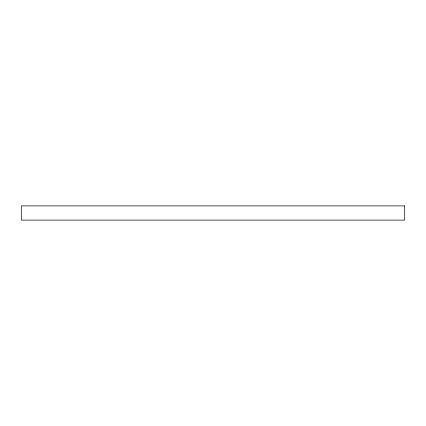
<?xml version="1.0" encoding="UTF-8"?>
<svg xmlns="http://www.w3.org/2000/svg" width="426" height="426" viewBox="0 0 426 426"><rect width="100%" height="100%" fill="white"/><g stroke="black" fill="none" stroke-linecap="round" stroke-linejoin="round"><path stroke-width="0.64" d="M404.7 205.896L21.3 205.896L21.3 220.104L404.7 220.104L404.7 205.896"/></g></svg>
